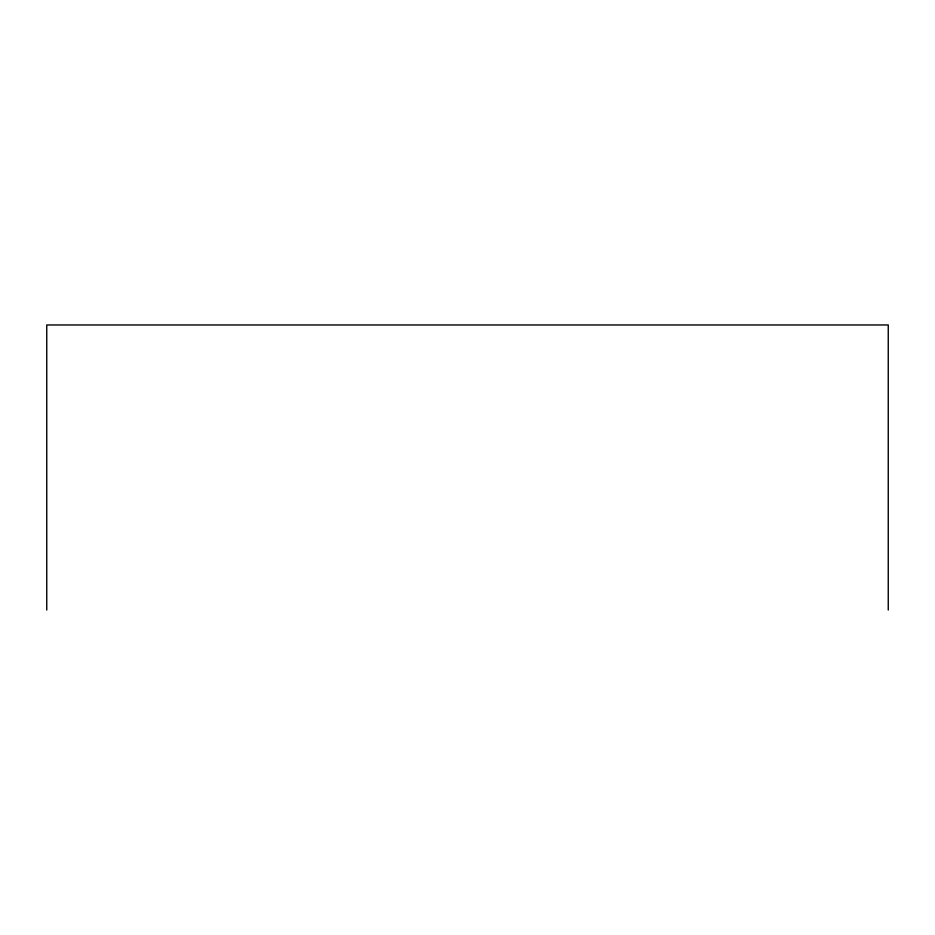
<?xml version="1.0" encoding="UTF-8"?>
<svg xmlns="http://www.w3.org/2000/svg" width="935" height="935" viewBox="0 0 935 935"><rect width="100%" height="100%" fill="white"/><g stroke="black" fill="none" stroke-linecap="round" stroke-linejoin="round"><path stroke-width="1.4" d="M888.25 610.029L888.25 324.971L46.75 324.971L46.75 610.029"/></g></svg>
